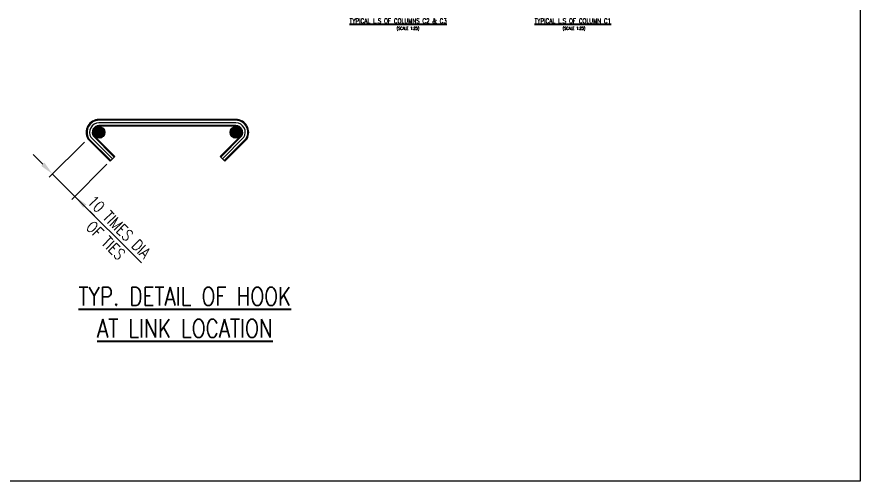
# Model space of a CAD drawing. Header units: millimetres. Extents: x -569190 to 711171, y 227905 to 729063.
# Drawn here: x 117159 to 135593, y 304127 to 314281 of the extents above; entities that cross this region are included whole.
import ezdxf
from ezdxf.enums import TextEntityAlignment as Align

# ---------------------------------------------------------------- set-up
doc = ezdxf.new("R2010")
doc.units = ezdxf.units.MM
doc.header["$LTSCALE"] = 15
for name, color, linetype, lineweight in [('G-ANNO-TEXT', 3, 'Continuous', 15), ('S-ANNO-TEXT-T400', 4, 'Continuous', 40), ('S-GRID-DIMS', 9, 'Continuous', 18), ('S_DIM', 1, 'Continuous', 20)]:
    doc.layers.add(name, color=color, linetype=linetype, lineweight=lineweight)
doc.styles.add('Romans', font='romans.shx', dxfattribs={"width": 0.8})
doc.dimstyles.new('MRF_100', dxfattribs={"dimscale": 100, "dimtxt": 3, "dimasz": 3, "dimexe": 1, "dimexo": 1, "dimgap": 1, "dimtad": 1, "dimdec": 0, "dimzin": 1, "dimdsep": 46, "dimtxsty": 'Romans', "dimcen": -3, "dimdle": 1, "dimclrd": 256, "dimclre": 256, "dimclrt": 3, "dimadec": 0, "dimazin": 0, "dimtfac": 1, "dimtdec": 0, "dimtofl": 0, "dimtmove": 0, "dimatfit": 3, "dimfxl": 1, "dimtvp": 2, "dimtolj": 1, "dimtzin": 0, "dimlwd": -1, "dimlwe": -1, "dimarcsym": 0})

# ---------------------------------------------------------------- blocks, each defined once
blk = doc.blocks.new('*D62')
at = {"layer": 'S_DIM', "transparency": 16777216}
for p, q in [((118640, 311544), (117869, 310773)), ((117728, 311056), (117516, 311268)), ((119129, 311056), (118359, 310284)), ((117940, 310844), (118429, 310355)), ((119884, 308901), (118429, 310355)), ((118641, 310143), (118854, 309931))]:
    blk.add_line(p, q, dxfattribs=at)
for points in [[(117763, 311091), (117692, 311020), (117940, 310844)], [(118677, 310178), (118606, 310107), (118429, 310355)]]:
    blk.add_solid(points, dxfattribs=at)

msp = doc.modelspace()

# ---------------------------------------------------------------- hatches: boundary and pattern name
at = {"extrusion": (-0.004563, -7.99874e-11, 0.99999)}
h = msp.add_hatch(dxfattribs=at)
h.set_pattern_fill('ANSI31', color=8, scale=131.25, angle=-0.00034, style=0)
h.set_pattern_definition([(44.9996633, (-303917.98, 300155.688), (-11.60090245, 11.6010388), [])])
h.paths.add_polyline_path([(119077.4, 311748.5, 1), (118837.2, 311748.5, 1)])
h = msp.add_hatch(dxfattribs=at)
h.set_pattern_fill('ANSI31', color=8, scale=131.25, angle=-0.00034, style=0)
h.set_pattern_definition([(44.9996633, (-300930.089, 300155.71), (-11.60090245, 11.6010388), [])])
h.paths.add_polyline_path([(122065.3, 311748.5, 1), (121825, 311748.5, 1)])

# ---------------------------------------------------------------- linework, layer by layer
at = {"color": 2, "extrusion": (-0.004563, -7.99874e-11, 0.99999)}
for p, q in [((121948.9, 312037.6, 635.4), (118953.5, 312037.6, 621.7)), ((121948.9, 311887.6, 635.4), (118953.5, 311887.6, 621.7)), ((119200.1, 311126.3, 622.8), (118710.9, 311615.1, 620.6)), ((119299.4, 311226.6, 623.3), (118848.6, 311677.4, 621.2)), ((121603, 311226.6, 633.8), (122053.8, 311677.4, 635.9)), ((121702.2, 311126.3, 634.3), (122191.5, 311615.1, 636.5)), ((119200.1, 311126.3, 622.8), (119299.4, 311226.6, 623.3)), ((121702.2, 311126.3, 634.3), (121603, 311226.6, 633.8))]:
    msp.add_line(p, q, dxfattribs=at)
at = {"color": 8, "extrusion": (-0.004563, -7.99874e-11, 0.99999)}
for p, q in [((121948.9, 312018.9, 635.4), (118953.5, 312018.9, 621.7)), ((121948.9, 311962.6, 635.4), (118953.5, 311962.6, 621.7)), ((121948.9, 311906.4, 635.4), (118953.5, 311906.4, 621.7)), ((119212.5, 311138.8, 622.9), (118727.9, 311623.1, 620.7)), ((119249.7, 311176.4, 623.1), (118779.2, 311646.8, 620.9)), ((119287, 311214.1, 623.2), (118831, 311670, 621.2)), ((121615.4, 311214, 633.9), (122071.4, 311670, 635.9)), ((121652.6, 311176.4, 634), (122123.2, 311646.8, 636.2)), ((121689.8, 311138.8, 634.2), (122174.5, 311623.1, 636.4))]:
    msp.add_line(p, q, dxfattribs=at)
at = {"color": 2, "extrusion": (-0.004563, -7.99874e-11, 0.99999)}
for centre in [(118957.3, 311755.1, 78.9), (121948.3, 311755.1, 78.9)]:
    msp.add_circle(centre, 126.8, dxfattribs=at)
for centre, radius, start, end in [((118960.5, 311753.6, 78.9), 284.1, 91.09215, 209.18054), ((121945.1, 311753.6, 78.9), 284.1, 330.81879, 88.90718), ((118960.6, 311753.6, 78.9), 134.1, 92.33911, 214.61651), ((121945, 311753.6, 78.9), 134.1, 325.38282, 87.66022)]:
    msp.add_arc(centre, radius, start, end, dxfattribs=at)
at = {"color": 8, "extrusion": (-0.004563, -7.99874e-11, 0.99999)}
for centre, radius, start, end in [((118960.5, 311753.6, 78.9), 265.3, 91.17018, 209.47102), ((118960.5, 311753.6, 78.9), 209.1, 91.48929, 210.71049), ((118960.6, 311753.6, 78.9), 152.9, 92.04722, 213.1425), ((121945.1, 311753.6, 78.9), 265.3, 330.52831, 88.82915), ((121945.1, 311753.6, 78.9), 209.1, 329.28883, 88.51004), ((121945.1, 311753.6, 78.9), 152.9, 326.85683, 87.9521)]:
    msp.add_arc(centre, radius, start, end, dxfattribs=at)

# ---------------------------------------------------------------- texts
at = {"layer": 'G-ANNO-TEXT', "style": 'Romans', "width": 0.8}
for p in [(125460.2, 313999), (129089.8, 313999, 2.3)]:
    msp.add_text('(SCALE 1:25)', height=62.5, dxfattribs=at).set_placement(p)
at = {"layer": 'S-ANNO-TEXT-T400', "style": 'Romans', "width": 0.8}
for s, p in [('%%UTYPICAL L.S OF COLUMNS C2 & C3', (124432.6, 314111.9)), ('%%UTYPICAL L.S OF COLUMN C1', (128475.6, 314111.9, 2.3))]:
    msp.add_text(s, height=100, dxfattribs=at).set_placement(p, align=Align.BOTTOM_LEFT)
at = {"layer": 'S-ANNO-TEXT-T400', "linetype": 'Continuous', "ltscale": 0.5, "extrusion": (-0.004563, -7.99874e-11, 0.99999), "style": 'Romans', "width": 0.8}
for s, p in [('%%UTYP. DETAIL OF HOOK', (120833.4, 308166.6, 78.9)), ('%%UAT LINK LOCATION', (120833.4, 307466.6, 78.9))]:
    msp.add_text(s, height=400, rotation=359.99966, dxfattribs=at).set_placement(p, align=Align.MIDDLE)
at = {"layer": 'S-GRID-DIMS', "color": 3, "extrusion": (-0.004563, -7.99874e-11, 0.99999), "insert": (119248.1, 309539.7, 626.4), "char_height": 250, "attachment_point": 5, "text_direction": (0.707383, -0.706823, 0.003228), "style": 'Romans', "bg_fill": 3, "box_fill_scale": 1.1, "bg_fill_color": 256, "bg_fill_true_color": 13158600, "bg_fill_transparency": 0}
msp.add_mtext('\\A1;10 TIMES DIA\\POF TIES', dxfattribs=at)

# ---------------------------------------------------------------- next in the draw order: linework, layer by layer
msp.add_lwpolyline([(99972.1, 335241.3), (135592.8, 335241.3), (135592.8, 304126.9), (99972.1, 304126.9)], close=True)

# ---------------------------------------------------------------- next in the draw order: dimensions: what is measured, and where the dimension line sits
at = {"layer": 'S_DIM'}
dim = msp.add_linear_dim(base=(118429.3, 310354.8), p1=(118710.9, 311615.1, 620.6), p2=(119200.1, 311126.3, 622.8), angle=315.02268, text=' ', dimstyle='MRF_100', override={"dimtmove": 1}, dxfattribs=at)
dim.commit()
dim.dimension.update_dxf_attribs({"geometry": '*D62', "text_midpoint": (119942.8, 309101.3), "dimtype": 161})

doc.saveas('drawing.dxf')
